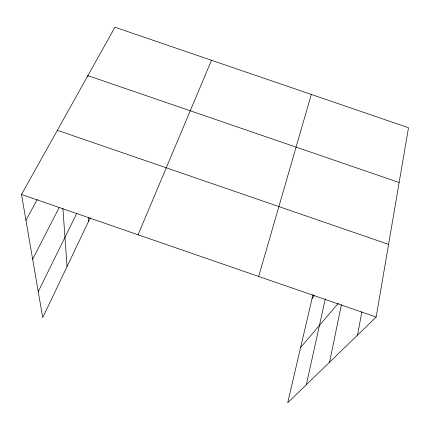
<?xml version="1.0" encoding="UTF-8"?>
<svg xmlns="http://www.w3.org/2000/svg" width="430" height="430" viewBox="0 0 430 430"><rect width="100%" height="100%" fill="white"/><g stroke="black" fill="none" stroke-linecap="round" stroke-linejoin="round"><path stroke-width="0.64" d="M312.954 294.658L287.708 402.781L376.164 317.06L408.5 127.726L114.944 27.219L21.5 194.473L42.71 317.63L90.3 217.698M357.54 335.104L361.872 311.664M329.6 362.178L341.409 304.585M306.337 384.726L325.343 298.759M258.666 276.447L311.315 94.455M138.084 234.769L211.506 60.281M38.238 291.658L76.685 213.517M32.653 259.242L59.093 207.695M25.961 220.364L37.243 199.461M312.04 298.581L314.405 295.426M300.618 347.488L338.383 303.209M399.147 182.497L87.892 75.642L87.897 76.959M57.357 130.29L388.58 244.358M21.5 194.473L376.164 317.06M62.898 208.292L67.037 266.541M88.553 217.365L88.569 221.326"/></g></svg>
